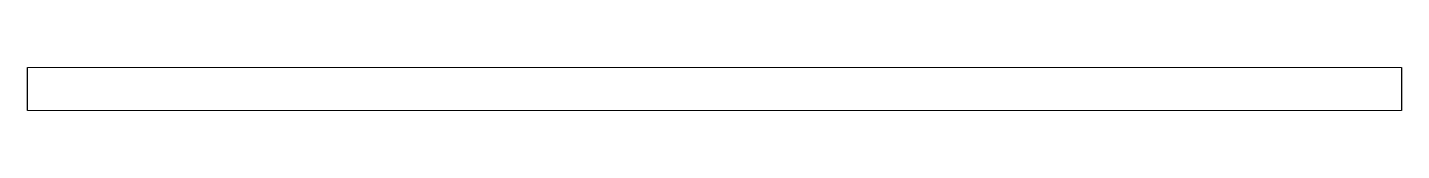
# Paper-space layout 'Layout1' of a CAD drawing. Header units: millimetres. Extents: x 0 to 257, y 93 to 102.
# The model-space entities are those that its viewports show. They can reach past a viewport. Long polylines and large blocks are cut down to what shows.
import ezdxf

# ---------------------------------------------------------------- set-up
doc = ezdxf.new("R2010")
doc.units = ezdxf.units.MM
doc.header["$LTSCALE"] = 10
doc.layers.add('MEMBERS', color=5, linetype='Continuous')

msp = doc.modelspace()

# ---------------------------------------------------------------- linework, layer by layer
at = {"layer": 'MEMBERS', "color": 3, "linetype": 'Continuous'}
for p, q in [((0, -210), (0, 210)), ((0, 210), (13306, 210)), ((13306, 210), (13371, 210)), ((13371, 210), (13371, -210)), ((6152, -210), (0, -210)), ((13306, -210), (6152, -210)), ((13371, -210), (13306, -210))]:
    msp.add_line(p, q, dxfattribs=at)

psp = doc.layouts.get("Layout1")

# ---------------------------------------------------------------- viewports
at = {"layer": '0'}
psp.add_viewport(center=(128.5, 97.5), size=(257, 8.07256), view_center_point=(6685.61, 0), view_height=419.99998, dxfattribs=at)

doc.saveas('drawing.dxf')
